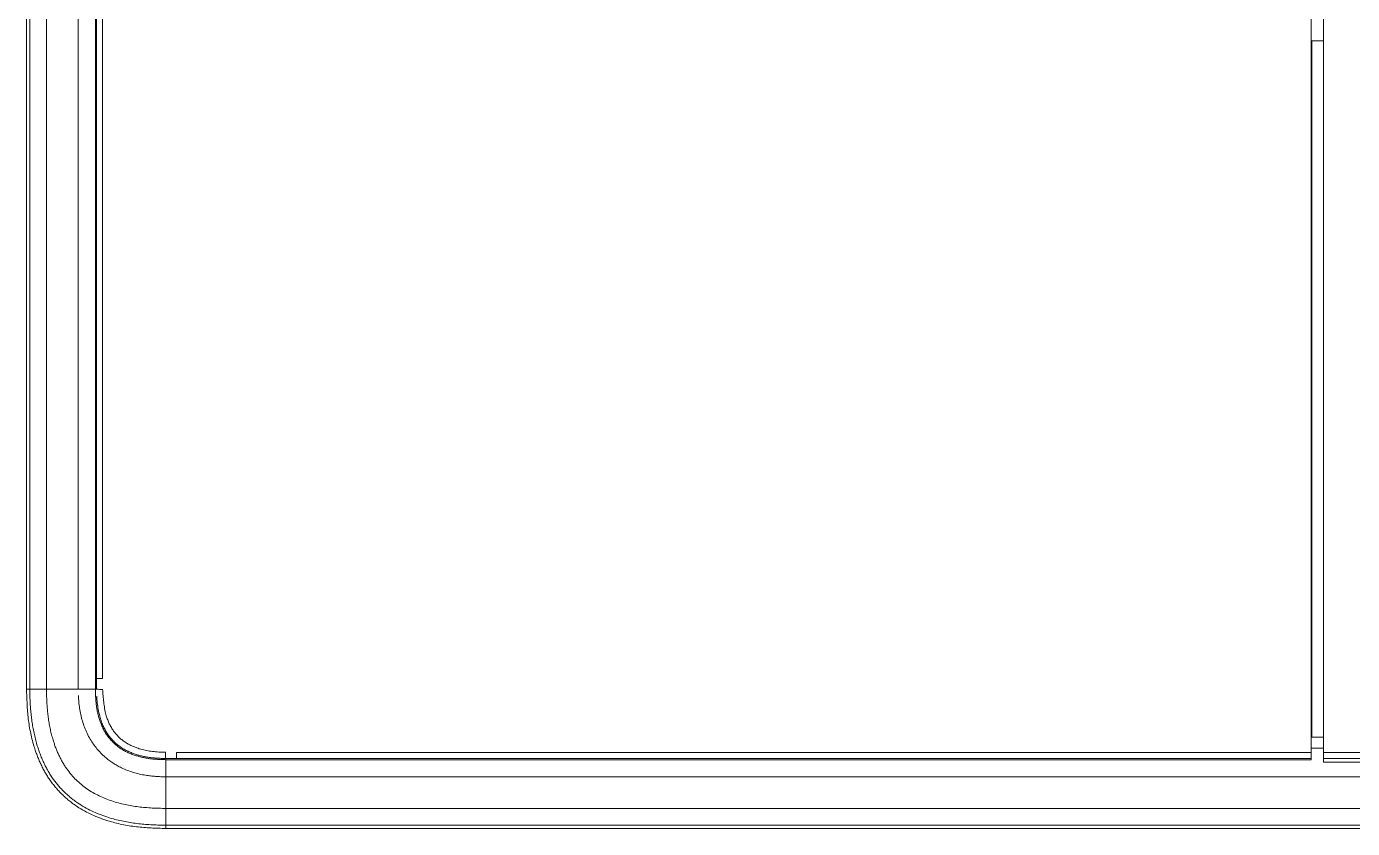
# Model space of a CAD drawing. Header units: metres. Extents: x -101133.8 to -101066.7, y -24899.3 to -24824.7.
# Drawn here: x -101110.3973 to -101110.2373, y -24848.7887 to -24848.692 of the extents above; entities that cross this region are included whole.
import ezdxf

# ---------------------------------------------------------------- set-up
doc = ezdxf.new("R2010")
doc.units = ezdxf.units.M
doc.header["$LTSCALE"] = 0.2
doc.layers.add('CMT-CVC-MATERIEL', color=30, linetype='Continuous')

# ---------------------------------------------------------------- blocks, each defined once
blk = doc.blocks.new('Cassette 600x600')
at = {"linetype": 'Continuous', "lineweight": 13}
for p, q in [((-19976.97, 551.21), (-19976.97, -35.19)), ((-19973.14, -35.19), (-19973.14, 551.21)), ((-19971.13, 551.21), (-19971.13, -35.19)), ((-19970.73, 551.21), (-19970.73, -35.19)), ((-19979.9, 104.51), (-19979.9, 411.51)), ((-19979.18, 411.51), (-19979.18, 104.51)), ((-19978.72, 411.51), (-19978.72, 104.51)), ((-19979.9, 104.51), (-20074.73, 104.51)), ((-20065.73, 103.11), (-20065.73, 104.51)), ((-19981.73, 103.11), (-19981.73, 104.51)), ((-19980.43, 103.01), (-19980.43, 104.51)), ((-19979.18, 104.51), (-19979.9, 104.51)), ((-19978.72, 104.51), (-19979.18, 104.51)), ((-19979.9, 103.01), (-20074.73, 103.01)), ((-20065.73, 103.11), (-19981.73, 103.11)), ((-19981.73, 103.01), (-19981.73, 103.11)), ((-19979.9, -33.88), (-19979.9, 103.01)), ((-19979.9, 103.01), (-19979.18, 103.01)), ((-19979.18, 103.01), (-19979.18, -33.88)), ((-19979.03, 103.01), (-19979.18, 103.01)), ((-19979.03, -35.19), (-19979.03, 103.01)), ((-19979.18, -33.88), (-19979.18, -35.19)), ((-19979.18, -35.19), (-19979.03, -35.19)), ((-19979.03, -35.19), (-19976.97, -35.19)), ((-19973.14, -35.19), (-19976.97, -35.19)), ((-19970.73, -35.19), (-19971.13, -35.19)), ((-20125.73, -42.83), (-19988.84, -42.83)), ((-19988.84, -43.54), (-20125.73, -43.54)), ((-20125.73, -43.69), (-19987.53, -43.69)), ((-19987.53, -43.54), (-19988.84, -43.54)), ((-19987.53, -43.69), (-19987.53, -43.54)), ((-19987.53, -43.69), (-19987.53, -45.76)), ((-19987.53, -45.76), (-20573.93, -45.76)), ((-19987.53, -49.58), (-19987.53, -45.76)), ((-20573.93, -49.58), (-19987.53, -49.58)), ((-19987.53, -51.6), (-20573.93, -51.6)), ((-20573.93, -51.99), (-19987.53, -51.99)), ((-19987.53, -51.99), (-19987.53, -51.6))]:
    blk.add_line(p, q, dxfattribs=at)
for centre, start, end in [((-19979.81, -26.31), 269.2804, 274.0261), ((-19996.42, -42.92), 355.9739, 0.7197)]:
    blk.add_arc(centre, 8.91, start, end, dxfattribs=at)
for points, knots in [([(-19987.53, -43.69), (-19987.38, -43.69), (-19987.22, -43.68), (-19987.07, -43.68), (-19986.91, -43.67), (-19986.76, -43.67), (-19986.61, -43.66), (-19986.45, -43.65), (-19986.3, -43.64), (-19986.15, -43.63), (-19985.99, -43.62), (-19985.84, -43.6), (-19985.69, -43.58), (-19985.53, -43.57), (-19985.38, -43.54), (-19985.23, -43.52), (-19985.08, -43.49), (-19984.93, -43.47), (-19984.78, -43.43), (-19984.63, -43.4), (-19984.47, -43.36), (-19984.33, -43.33), (-19984.18, -43.29), (-19984.05, -43.25), (-19983.89, -43.2), (-19983.72, -43.14), (-19983.54, -43.08), (-19983.36, -43.01), (-19983.18, -42.94), (-19983.02, -42.87), (-19982.85, -42.78), (-19982.69, -42.7), (-19982.52, -42.62), (-19982.36, -42.52), (-19982.2, -42.43), (-19982.05, -42.33), (-19981.9, -42.22), (-19981.74, -42.11), (-19981.6, -41.99), (-19981.46, -41.87), (-19981.31, -41.75), (-19981.18, -41.62), (-19981.05, -41.48), (-19980.92, -41.35), (-19980.8, -41.21), (-19980.68, -41.06), (-19980.56, -40.91), (-19980.45, -40.75), (-19980.35, -40.61), (-19980.26, -40.46), (-19980.17, -40.32), (-19980.09, -40.17), (-19980.01, -40.02), (-19979.94, -39.87), (-19979.87, -39.72), (-19979.8, -39.56), (-19979.73, -39.41), (-19979.67, -39.25), (-19979.61, -39.09), (-19979.55, -38.92), (-19979.51, -38.77), (-19979.46, -38.61), (-19979.42, -38.47), (-19979.38, -38.33), (-19979.35, -38.19), (-19979.31, -38.04), (-19979.28, -37.89), (-19979.25, -37.74), (-19979.22, -37.6), (-19979.2, -37.45), (-19979.17, -37.3), (-19979.15, -37.15), (-19979.14, -37), (-19979.12, -36.85), (-19979.1, -36.7), (-19979.09, -36.55), (-19979.08, -36.4), (-19979.07, -36.25), (-19979.06, -36.1), (-19979.06, -35.95), (-19979.05, -35.8), (-19979.05, -35.65), (-19979.04, -35.5), (-19979.04, -35.35), (-19979.03, -35.19)], [0, 0, 0, 0, 1, 1, 1, 2, 2, 2, 3, 3, 3, 4, 4, 4, 5, 5, 5, 6, 6, 6, 7, 7, 7, 8, 8, 8, 9, 9, 9, 10, 10, 10, 11, 11, 11, 12, 12, 12, 13, 13, 13, 14, 14, 14, 15, 15, 15, 16, 16, 16, 17, 17, 17, 18, 18, 18, 19, 19, 19, 20, 20, 20, 21, 21, 21, 22, 22, 22, 23, 23, 23, 24, 24, 24, 25, 25, 25, 26, 26, 26, 27, 27, 27, 28, 28, 28, 28]), ([(-19987.53, -49.58), (-19987.45, -49.58), (-19987.38, -49.58), (-19987.3, -49.58), (-19987.22, -49.58), (-19987.15, -49.58), (-19987.07, -49.58), (-19986.99, -49.58), (-19986.92, -49.58), (-19986.84, -49.57), (-19986.77, -49.57), (-19986.7, -49.57), (-19986.61, -49.57), (-19986.44, -49.56), (-19986.19, -49.55), (-19985.95, -49.54), (-19985.72, -49.53), (-19985.51, -49.51), (-19985.29, -49.5), (-19985.08, -49.48), (-19984.86, -49.46), (-19984.64, -49.43), (-19984.42, -49.41), (-19984.2, -49.38), (-19983.98, -49.35), (-19983.76, -49.32), (-19983.55, -49.28), (-19983.33, -49.25), (-19983.11, -49.21), (-19982.9, -49.17), (-19982.68, -49.12), (-19982.47, -49.07), (-19982.26, -49.03), (-19982.04, -48.97), (-19981.82, -48.91), (-19981.59, -48.85), (-19981.41, -48.79), (-19981.22, -48.74), (-19981.08, -48.69), (-19980.94, -48.64), (-19980.79, -48.59), (-19980.63, -48.54), (-19980.47, -48.48), (-19980.32, -48.42), (-19980.17, -48.36), (-19980.02, -48.29), (-19979.87, -48.23), (-19979.71, -48.16), (-19979.57, -48.09), (-19979.42, -48.02), (-19979.27, -47.95), (-19979.13, -47.87), (-19978.98, -47.8), (-19978.84, -47.72), (-19978.7, -47.64), (-19978.55, -47.55), (-19978.41, -47.46), (-19978.28, -47.38), (-19978.15, -47.3), (-19978.03, -47.22), (-19977.87, -47.1), (-19977.68, -46.97), (-19977.43, -46.77), (-19977.2, -46.58), (-19976.98, -46.39), (-19976.78, -46.2), (-19976.59, -46), (-19976.39, -45.8), (-19976.2, -45.59), (-19976.02, -45.37), (-19975.84, -45.15), (-19975.67, -44.93), (-19975.51, -44.7), (-19975.35, -44.47), (-19975.2, -44.23), (-19975.07, -43.99), (-19974.93, -43.75), (-19974.8, -43.5), (-19974.68, -43.25), (-19974.56, -43), (-19974.44, -42.75), (-19974.34, -42.49), (-19974.24, -42.23), (-19974.14, -41.96), (-19974.05, -41.7), (-19973.96, -41.44), (-19973.88, -41.18), (-19973.81, -40.91), (-19973.74, -40.65), (-19973.67, -40.38), (-19973.61, -40.11), (-19973.56, -39.84), (-19973.5, -39.57), (-19973.46, -39.3), (-19973.41, -39.03), (-19973.37, -38.76), (-19973.34, -38.49), (-19973.31, -38.22), (-19973.28, -37.94), (-19973.26, -37.67), (-19973.24, -37.39), (-19973.22, -37.12), (-19973.2, -36.85), (-19973.19, -36.57), (-19973.18, -36.3), (-19973.17, -36.02), (-19973.16, -35.75), (-19973.15, -35.47), (-19973.14, -35.19)], [0, 0, 0, 0, 1, 1, 1, 2, 2, 2, 3, 3, 3, 4, 4, 4, 5, 5, 5, 6, 6, 6, 7, 7, 7, 8, 8, 8, 9, 9, 9, 10, 10, 10, 11, 11, 11, 12, 12, 12, 13, 13, 13, 14, 14, 14, 15, 15, 15, 16, 16, 16, 17, 17, 17, 18, 18, 18, 19, 19, 19, 20, 20, 20, 21, 21, 21, 22, 22, 22, 23, 23, 23, 24, 24, 24, 25, 25, 25, 26, 26, 26, 27, 27, 27, 28, 28, 28, 29, 29, 29, 30, 30, 30, 31, 31, 31, 32, 32, 32, 33, 33, 33, 34, 34, 34, 35, 35, 35, 36, 36, 36, 36]), ([(-19971.13, -35.19), (-19971.13, -35.24), (-19971.13, -35.29), (-19971.13, -35.34), (-19971.13, -35.38), (-19971.13, -35.43), (-19971.13, -35.48), (-19971.13, -35.52), (-19971.13, -35.57), (-19971.13, -35.62), (-19971.13, -35.66), (-19971.13, -35.71), (-19971.13, -35.76), (-19971.14, -35.96), (-19971.15, -36.29), (-19971.16, -36.59), (-19971.17, -36.89), (-19971.19, -37.15), (-19971.21, -37.42), (-19971.23, -37.7), (-19971.25, -37.98), (-19971.28, -38.25), (-19971.31, -38.53), (-19971.35, -38.81), (-19971.39, -39.08), (-19971.42, -39.35), (-19971.47, -39.63), (-19971.52, -39.9), (-19971.57, -40.17), (-19971.62, -40.44), (-19971.68, -40.72), (-19971.74, -40.99), (-19971.81, -41.26), (-19971.88, -41.52), (-19971.95, -41.78), (-19972.03, -42.03), (-19972.12, -42.32), (-19972.22, -42.61), (-19972.33, -42.93), (-19972.46, -43.24), (-19972.58, -43.56), (-19972.71, -43.85), (-19972.85, -44.14), (-19972.99, -44.43), (-19973.13, -44.72), (-19973.31, -45.01), (-19973.48, -45.31), (-19973.68, -45.62), (-19973.83, -45.84), (-19973.94, -46.02), (-19974.03, -46.13), (-19974.13, -46.26), (-19974.22, -46.39), (-19974.33, -46.53), (-19974.44, -46.67), (-19974.55, -46.8), (-19974.67, -46.93), (-19974.78, -47.05), (-19974.89, -47.18), (-19975.01, -47.31), (-19975.13, -47.43), (-19975.25, -47.55), (-19975.37, -47.67), (-19975.5, -47.79), (-19975.62, -47.91), (-19975.75, -48.02), (-19975.88, -48.13), (-19976.01, -48.24), (-19976.15, -48.35), (-19976.28, -48.46), (-19976.41, -48.56), (-19976.54, -48.66), (-19976.69, -48.77), (-19976.84, -48.87), (-19977, -48.98), (-19977.17, -49.09), (-19977.33, -49.19), (-19977.49, -49.29), (-19977.66, -49.39), (-19977.83, -49.48), (-19977.99, -49.58), (-19978.17, -49.67), (-19978.34, -49.75), (-19978.51, -49.84), (-19978.68, -49.92), (-19978.86, -50), (-19979.03, -50.08), (-19979.21, -50.16), (-19979.39, -50.23), (-19979.56, -50.3), (-19979.75, -50.37), (-19979.93, -50.44), (-19980.11, -50.5), (-19980.29, -50.56), (-19980.47, -50.62), (-19980.63, -50.68), (-19980.84, -50.74), (-19981.05, -50.8), (-19981.3, -50.87), (-19981.54, -50.93), (-19981.78, -50.99), (-19982.01, -51.04), (-19982.24, -51.09), (-19982.48, -51.14), (-19982.71, -51.19), (-19982.95, -51.23), (-19983.19, -51.27), (-19983.43, -51.31), (-19983.67, -51.34), (-19983.91, -51.38), (-19984.14, -51.41), (-19984.39, -51.43), (-19984.63, -51.46), (-19984.87, -51.48), (-19985.11, -51.5), (-19985.34, -51.52), (-19985.57, -51.54), (-19985.83, -51.55), (-19986.08, -51.57), (-19986.37, -51.58), (-19986.55, -51.58), (-19986.65, -51.58), (-19986.72, -51.59), (-19986.8, -51.59), (-19986.88, -51.59), (-19986.96, -51.59), (-19987.04, -51.59), (-19987.12, -51.59), (-19987.2, -51.59), (-19987.29, -51.59), (-19987.37, -51.59), (-19987.45, -51.59), (-19987.53, -51.6)], [0, 0, 0, 0, 1, 1, 1, 2, 2, 2, 3, 3, 3, 4, 4, 4, 5, 5, 5, 6, 6, 6, 7, 7, 7, 8, 8, 8, 9, 9, 9, 10, 10, 10, 11, 11, 11, 12, 12, 12, 13, 13, 13, 14, 14, 14, 15, 15, 15, 16, 16, 16, 17, 17, 17, 18, 18, 18, 19, 19, 19, 20, 20, 20, 21, 21, 21, 22, 22, 22, 23, 23, 23, 24, 24, 24, 25, 25, 25, 26, 26, 26, 27, 27, 27, 28, 28, 28, 29, 29, 29, 30, 30, 30, 31, 31, 31, 32, 32, 32, 33, 33, 33, 34, 34, 34, 35, 35, 35, 36, 36, 36, 37, 37, 37, 38, 38, 38, 39, 39, 39, 40, 40, 40, 41, 41, 41, 42, 42, 42, 43, 43, 43, 44, 44, 44, 44]), ([(-19987.53, -51.99), (-19987.23, -51.99), (-19986.93, -51.98), (-19986.64, -51.97), (-19986.34, -51.96), (-19986.04, -51.94), (-19985.74, -51.93), (-19985.45, -51.91), (-19985.15, -51.89), (-19984.85, -51.87), (-19984.55, -51.85), (-19984.26, -51.82), (-19983.96, -51.78), (-19983.67, -51.75), (-19983.37, -51.71), (-19983.08, -51.66), (-19982.79, -51.61), (-19982.49, -51.55), (-19982.2, -51.49), (-19981.92, -51.43), (-19981.64, -51.37), (-19981.33, -51.29), (-19981.03, -51.21), (-19980.71, -51.11), (-19980.48, -51.04), (-19980.26, -50.97), (-19980.11, -50.92), (-19979.95, -50.86), (-19979.78, -50.81), (-19979.6, -50.74), (-19979.42, -50.67), (-19979.25, -50.6), (-19979.08, -50.53), (-19978.91, -50.46), (-19978.73, -50.38), (-19978.56, -50.31), (-19978.4, -50.22), (-19978.23, -50.14), (-19978.06, -50.06), (-19977.9, -49.97), (-19977.73, -49.89), (-19977.57, -49.8), (-19977.41, -49.7), (-19977.25, -49.61), (-19977.09, -49.51), (-19976.93, -49.41), (-19976.78, -49.31), (-19976.62, -49.2), (-19976.47, -49.1), (-19976.32, -48.99), (-19976.17, -48.87), (-19976.02, -48.76), (-19975.87, -48.64), (-19975.73, -48.52), (-19975.58, -48.4), (-19975.44, -48.28), (-19975.3, -48.15), (-19975.17, -48.02), (-19975.03, -47.89), (-19974.9, -47.76), (-19974.77, -47.62), (-19974.64, -47.49), (-19974.51, -47.35), (-19974.39, -47.21), (-19974.26, -47.07), (-19974.14, -46.93), (-19974.02, -46.78), (-19973.91, -46.63), (-19973.79, -46.47), (-19973.68, -46.33), (-19973.58, -46.19), (-19973.49, -46.06), (-19973.36, -45.86), (-19973.21, -45.63), (-19973.01, -45.31), (-19972.84, -45), (-19972.67, -44.69), (-19972.53, -44.39), (-19972.39, -44.09), (-19972.25, -43.79), (-19972.12, -43.47), (-19972, -43.15), (-19971.87, -42.83), (-19971.76, -42.49), (-19971.67, -42.19), (-19971.57, -41.89), (-19971.49, -41.62), (-19971.42, -41.34), (-19971.35, -41.06), (-19971.28, -40.77), (-19971.22, -40.48), (-19971.16, -40.19), (-19971.11, -39.9), (-19971.06, -39.61), (-19971.01, -39.32), (-19970.97, -39.02), (-19970.94, -38.73), (-19970.9, -38.44), (-19970.88, -38.14), (-19970.85, -37.85), (-19970.83, -37.56), (-19970.81, -37.26), (-19970.8, -36.97), (-19970.78, -36.67), (-19970.77, -36.38), (-19970.76, -36.08), (-19970.75, -35.79), (-19970.74, -35.49), (-19970.73, -35.19)], [0, 0, 0, 0, 1, 1, 1, 2, 2, 2, 3, 3, 3, 4, 4, 4, 5, 5, 5, 6, 6, 6, 7, 7, 7, 8, 8, 8, 9, 9, 9, 10, 10, 10, 11, 11, 11, 12, 12, 12, 13, 13, 13, 14, 14, 14, 15, 15, 15, 16, 16, 16, 17, 17, 17, 18, 18, 18, 19, 19, 19, 20, 20, 20, 21, 21, 21, 22, 22, 22, 23, 23, 23, 24, 24, 24, 25, 25, 25, 26, 26, 26, 27, 27, 27, 28, 28, 28, 29, 29, 29, 30, 30, 30, 31, 31, 31, 32, 32, 32, 33, 33, 33, 34, 34, 34, 35, 35, 35, 36, 36, 36, 36]), ([(-19976.97, -35.19), (-19976.97, -35.4), (-19976.97, -35.6), (-19976.98, -35.81), (-19976.98, -36.01), (-19977, -36.21), (-19977.01, -36.42), (-19977.03, -36.62), (-19977.05, -36.83), (-19977.07, -37.03), (-19977.09, -37.22), (-19977.12, -37.41), (-19977.15, -37.63), (-19977.19, -37.86), (-19977.24, -38.12), (-19977.3, -38.38), (-19977.36, -38.63), (-19977.42, -38.87), (-19977.5, -39.11), (-19977.57, -39.35), (-19977.65, -39.59), (-19977.74, -39.83), (-19977.84, -40.07), (-19977.95, -40.32), (-19978.04, -40.53), (-19978.14, -40.73), (-19978.23, -40.89), (-19978.32, -41.06), (-19978.41, -41.22), (-19978.52, -41.4), (-19978.63, -41.57), (-19978.74, -41.74), (-19978.86, -41.9), (-19978.97, -42.05), (-19979.09, -42.21), (-19979.2, -42.35), (-19979.35, -42.52), (-19979.49, -42.68), (-19979.66, -42.86), (-19979.83, -43.03), (-19980, -43.2), (-19980.17, -43.35), (-19980.35, -43.5), (-19980.53, -43.65), (-19980.72, -43.79), (-19980.91, -43.93), (-19981.1, -44.06), (-19981.29, -44.18), (-19981.5, -44.31), (-19981.72, -44.44), (-19981.96, -44.57), (-19982.21, -44.68), (-19982.45, -44.8), (-19982.69, -44.9), (-19982.94, -45), (-19983.19, -45.09), (-19983.44, -45.18), (-19983.7, -45.25), (-19983.95, -45.33), (-19984.21, -45.39), (-19984.47, -45.45), (-19984.72, -45.51), (-19984.97, -45.55), (-19985.23, -45.59), (-19985.48, -45.63), (-19985.74, -45.66), (-19985.99, -45.69), (-19986.25, -45.71), (-19986.5, -45.73), (-19986.76, -45.74)], [0, 0, 0, 0, 1, 1, 1, 2, 2, 2, 3, 3, 3, 4, 4, 4, 5, 5, 5, 6, 6, 6, 7, 7, 7, 8, 8, 8, 9, 9, 9, 10, 10, 10, 11, 11, 11, 12, 12, 12, 13, 13, 13, 14, 14, 14, 15, 15, 15, 16, 16, 16, 17, 17, 17, 18, 18, 18, 19, 19, 19, 20, 20, 20, 21, 21, 21, 22, 22, 22, 23, 23, 23, 23]), ([(-19979.18, -35.19), (-19979.18, -35.35), (-19979.18, -35.5), (-19979.19, -35.65), (-19979.19, -35.8), (-19979.2, -35.95), (-19979.2, -36.1), (-19979.21, -36.25), (-19979.22, -36.4), (-19979.24, -36.55), (-19979.25, -36.7), (-19979.26, -36.85), (-19979.28, -37), (-19979.3, -37.14), (-19979.32, -37.29), (-19979.35, -37.44), (-19979.37, -37.59), (-19979.4, -37.74), (-19979.43, -37.88), (-19979.46, -38.03), (-19979.49, -38.18), (-19979.53, -38.32), (-19979.57, -38.46), (-19979.6, -38.6), (-19979.65, -38.76), (-19979.7, -38.91), (-19979.76, -39.09), (-19979.83, -39.26), (-19979.89, -39.43), (-19979.96, -39.59), (-19980.04, -39.75), (-19980.11, -39.91), (-19980.2, -40.07), (-19980.28, -40.22), (-19980.37, -40.38), (-19980.47, -40.52), (-19980.57, -40.67), (-19980.67, -40.82), (-19980.79, -40.97), (-19980.91, -41.11), (-19981.03, -41.26), (-19981.15, -41.39), (-19981.29, -41.52), (-19981.42, -41.65), (-19981.56, -41.77), (-19981.7, -41.89), (-19981.84, -42.01), (-19981.99, -42.11), (-19982.15, -42.22), (-19982.3, -42.33), (-19982.47, -42.43), (-19982.65, -42.52), (-19982.82, -42.62), (-19982.99, -42.7), (-19983.17, -42.78), (-19983.35, -42.86), (-19983.54, -42.93), (-19983.72, -42.99), (-19983.89, -43.05), (-19984.05, -43.1), (-19984.28, -43.16), (-19984.51, -43.22), (-19984.8, -43.29), (-19985.08, -43.34), (-19985.36, -43.4), (-19985.62, -43.43), (-19985.89, -43.46), (-19986.16, -43.49), (-19986.44, -43.51), (-19986.71, -43.53)], [0, 0, 0, 0, 1, 1, 1, 2, 2, 2, 3, 3, 3, 4, 4, 4, 5, 5, 5, 6, 6, 6, 7, 7, 7, 8, 8, 8, 9, 9, 9, 10, 10, 10, 11, 11, 11, 12, 12, 12, 13, 13, 13, 14, 14, 14, 15, 15, 15, 16, 16, 16, 17, 17, 17, 18, 18, 18, 19, 19, 19, 20, 20, 20, 21, 21, 21, 22, 22, 22, 23, 23, 23, 23]), ([(-19979.9, -33.88), (-19979.87, -33.88), (-19979.85, -33.88), (-19979.83, -33.88), (-19979.8, -33.88), (-19979.78, -33.88), (-19979.76, -33.88), (-19979.73, -33.88), (-19979.71, -33.88), (-19979.69, -33.88), (-19979.67, -33.88), (-19979.64, -33.88), (-19979.62, -33.88), (-19979.6, -33.88), (-19979.58, -33.88), (-19979.56, -33.88), (-19979.54, -33.88), (-19979.52, -33.88), (-19979.5, -33.88), (-19979.48, -33.88), (-19979.47, -33.88), (-19979.45, -33.88), (-19979.43, -33.88), (-19979.42, -33.88), (-19979.4, -33.88), (-19979.38, -33.88), (-19979.37, -33.88), (-19979.35, -33.88), (-19979.34, -33.88), (-19979.33, -33.88), (-19979.31, -33.88), (-19979.3, -33.88), (-19979.29, -33.88), (-19979.28, -33.88), (-19979.27, -33.88), (-19979.26, -33.88), (-19979.25, -33.88), (-19979.24, -33.88), (-19979.23, -33.88), (-19979.23, -33.88), (-19979.22, -33.88), (-19979.21, -33.88), (-19979.21, -33.88), (-19979.2, -33.88), (-19979.2, -33.88), (-19979.19, -33.88), (-19979.19, -33.88), (-19979.19, -33.88), (-19979.18, -33.88)], [0, 0, 0, 0, 1, 1, 1, 2, 2, 2, 3, 3, 3, 4, 4, 4, 5, 5, 5, 6, 6, 6, 7, 7, 7, 8, 8, 8, 9, 9, 9, 10, 10, 10, 11, 11, 11, 12, 12, 12, 13, 13, 13, 14, 14, 14, 15, 15, 15, 16, 16, 16, 16]), ([(-19973.14, -35.19), (-19973.08, -35.19), (-19973.01, -35.19), (-19972.95, -35.19), (-19972.88, -35.19), (-19972.82, -35.19), (-19972.75, -35.19), (-19972.69, -35.19), (-19972.62, -35.19), (-19972.56, -35.19), (-19972.5, -35.19), (-19972.44, -35.19), (-19972.38, -35.19), (-19972.32, -35.19), (-19972.26, -35.19), (-19972.21, -35.19), (-19972.15, -35.19), (-19972.1, -35.19), (-19972.04, -35.19), (-19971.99, -35.19), (-19971.94, -35.19), (-19971.89, -35.19), (-19971.84, -35.19), (-19971.79, -35.19), (-19971.75, -35.19), (-19971.7, -35.19), (-19971.66, -35.19), (-19971.62, -35.19), (-19971.58, -35.19), (-19971.54, -35.19), (-19971.5, -35.19), (-19971.47, -35.19), (-19971.43, -35.19), (-19971.4, -35.19), (-19971.37, -35.19), (-19971.34, -35.19), (-19971.32, -35.19), (-19971.29, -35.19), (-19971.27, -35.19), (-19971.25, -35.19), (-19971.23, -35.19), (-19971.22, -35.19), (-19971.2, -35.19), (-19971.19, -35.19), (-19971.18, -35.19), (-19971.16, -35.19), (-19971.15, -35.19), (-19971.14, -35.19), (-19971.13, -35.19)], [0, 0, 0, 0, 1, 1, 1, 2, 2, 2, 3, 3, 3, 4, 4, 4, 5, 5, 5, 6, 6, 6, 7, 7, 7, 8, 8, 8, 9, 9, 9, 10, 10, 10, 11, 11, 11, 12, 12, 12, 13, 13, 13, 14, 14, 14, 15, 15, 15, 16, 16, 16, 16]), ([(-19987.51, -42.81), (-19987.25, -42.79), (-19987, -42.78), (-19986.74, -42.76), (-19986.48, -42.74), (-19986.22, -42.71), (-19985.97, -42.68), (-19985.72, -42.66), (-19985.48, -42.62), (-19985.21, -42.57), (-19984.95, -42.53), (-19984.67, -42.46), (-19984.47, -42.41), (-19984.26, -42.35), (-19984.12, -42.31), (-19983.97, -42.25), (-19983.82, -42.19), (-19983.65, -42.13), (-19983.49, -42.06), (-19983.33, -41.99), (-19983.18, -41.91), (-19983.02, -41.83), (-19982.87, -41.74), (-19982.72, -41.65), (-19982.58, -41.55), (-19982.44, -41.46), (-19982.32, -41.37), (-19982.2, -41.27), (-19982.08, -41.17), (-19981.96, -41.06), (-19981.84, -40.95), (-19981.73, -40.84), (-19981.62, -40.72), (-19981.52, -40.6), (-19981.42, -40.48), (-19981.32, -40.35), (-19981.23, -40.22), (-19981.14, -40.1), (-19981.05, -39.96), (-19980.97, -39.83), (-19980.9, -39.69), (-19980.82, -39.56), (-19980.75, -39.41), (-19980.68, -39.27), (-19980.62, -39.12), (-19980.56, -38.98), (-19980.51, -38.85), (-19980.46, -38.73), (-19980.4, -38.54), (-19980.34, -38.35), (-19980.27, -38.09), (-19980.21, -37.85), (-19980.15, -37.6), (-19980.11, -37.37), (-19980.07, -37.14), (-19980.03, -36.91), (-19980, -36.68), (-19979.98, -36.43), (-19979.96, -36.17), (-19979.94, -35.89), (-19979.93, -35.71), (-19979.93, -35.67), (-19979.93, -35.63), (-19979.93, -35.59), (-19979.93, -35.55), (-19979.93, -35.51), (-19979.92, -35.46), (-19979.92, -35.42), (-19979.92, -35.38), (-19979.92, -35.34), (-19979.92, -35.3), (-19979.92, -35.26), (-19979.92, -35.22)], [0, 0, 0, 0, 1, 1, 1, 2, 2, 2, 3, 3, 3, 4, 4, 4, 5, 5, 5, 6, 6, 6, 7, 7, 7, 8, 8, 8, 9, 9, 9, 10, 10, 10, 11, 11, 11, 12, 12, 12, 13, 13, 13, 14, 14, 14, 15, 15, 15, 16, 16, 16, 17, 17, 17, 18, 18, 18, 19, 19, 19, 20, 20, 20, 21, 21, 21, 22, 22, 22, 23, 23, 23, 24, 24, 24, 24]), ([(-19988.84, -42.83), (-19988.84, -42.85), (-19988.84, -42.88), (-19988.84, -42.9), (-19988.84, -42.92), (-19988.84, -42.95), (-19988.84, -42.97), (-19988.84, -42.99), (-19988.84, -43.01), (-19988.84, -43.04), (-19988.84, -43.06), (-19988.84, -43.08), (-19988.84, -43.1), (-19988.84, -43.12), (-19988.84, -43.14), (-19988.84, -43.16), (-19988.84, -43.18), (-19988.84, -43.2), (-19988.84, -43.22), (-19988.84, -43.24), (-19988.84, -43.26), (-19988.84, -43.28), (-19988.84, -43.29), (-19988.84, -43.31), (-19988.84, -43.33), (-19988.84, -43.34), (-19988.84, -43.36), (-19988.84, -43.37), (-19988.84, -43.39), (-19988.84, -43.4), (-19988.84, -43.41), (-19988.84, -43.42), (-19988.84, -43.44), (-19988.84, -43.45), (-19988.84, -43.46), (-19988.84, -43.47), (-19988.84, -43.48), (-19988.84, -43.49), (-19988.84, -43.49), (-19988.84, -43.5), (-19988.84, -43.51), (-19988.84, -43.51), (-19988.84, -43.52), (-19988.84, -43.52), (-19988.84, -43.53), (-19988.84, -43.53), (-19988.84, -43.54), (-19988.84, -43.54), (-19988.84, -43.54)], [0, 0, 0, 0, 1, 1, 1, 2, 2, 2, 3, 3, 3, 4, 4, 4, 5, 5, 5, 6, 6, 6, 7, 7, 7, 8, 8, 8, 9, 9, 9, 10, 10, 10, 11, 11, 11, 12, 12, 12, 13, 13, 13, 14, 14, 14, 15, 15, 15, 16, 16, 16, 16]), ([(-19987.53, -49.58), (-19987.53, -49.65), (-19987.53, -49.71), (-19987.53, -49.78), (-19987.53, -49.84), (-19987.53, -49.91), (-19987.53, -49.97), (-19987.53, -50.04), (-19987.53, -50.1), (-19987.53, -50.16), (-19987.53, -50.22), (-19987.53, -50.29), (-19987.53, -50.34), (-19987.53, -50.4), (-19987.53, -50.46), (-19987.53, -50.52), (-19987.53, -50.57), (-19987.53, -50.63), (-19987.53, -50.68), (-19987.53, -50.73), (-19987.53, -50.78), (-19987.53, -50.83), (-19987.53, -50.88), (-19987.53, -50.93), (-19987.53, -50.98), (-19987.53, -51.02), (-19987.53, -51.06), (-19987.53, -51.11), (-19987.53, -51.15), (-19987.53, -51.19), (-19987.53, -51.22), (-19987.53, -51.26), (-19987.53, -51.29), (-19987.53, -51.32), (-19987.53, -51.36), (-19987.53, -51.38), (-19987.53, -51.41), (-19987.53, -51.43), (-19987.53, -51.45), (-19987.53, -51.47), (-19987.53, -51.49), (-19987.53, -51.51), (-19987.53, -51.52), (-19987.53, -51.54), (-19987.53, -51.55), (-19987.53, -51.56), (-19987.53, -51.57), (-19987.53, -51.58), (-19987.53, -51.6)], [0, 0, 0, 0, 1, 1, 1, 2, 2, 2, 3, 3, 3, 4, 4, 4, 5, 5, 5, 6, 6, 6, 7, 7, 7, 8, 8, 8, 9, 9, 9, 10, 10, 10, 11, 11, 11, 12, 12, 12, 13, 13, 13, 14, 14, 14, 15, 15, 15, 16, 16, 16, 16])]:
    blk.add_open_spline(points, degree=3, knots=knots, dxfattribs=at)

msp = doc.modelspace()

# ---------------------------------------------------------------- block references
at = {"layer": 'CMT-CVC-MATERIEL', "xscale": 0.001, "yscale": 0.001, "zscale": 0.001, "rotation": 270}
msp.add_blockref('Cassette 600x600', (-101110.34531, -24868.75947), dxfattribs=at)

doc.saveas('drawing.dxf')
